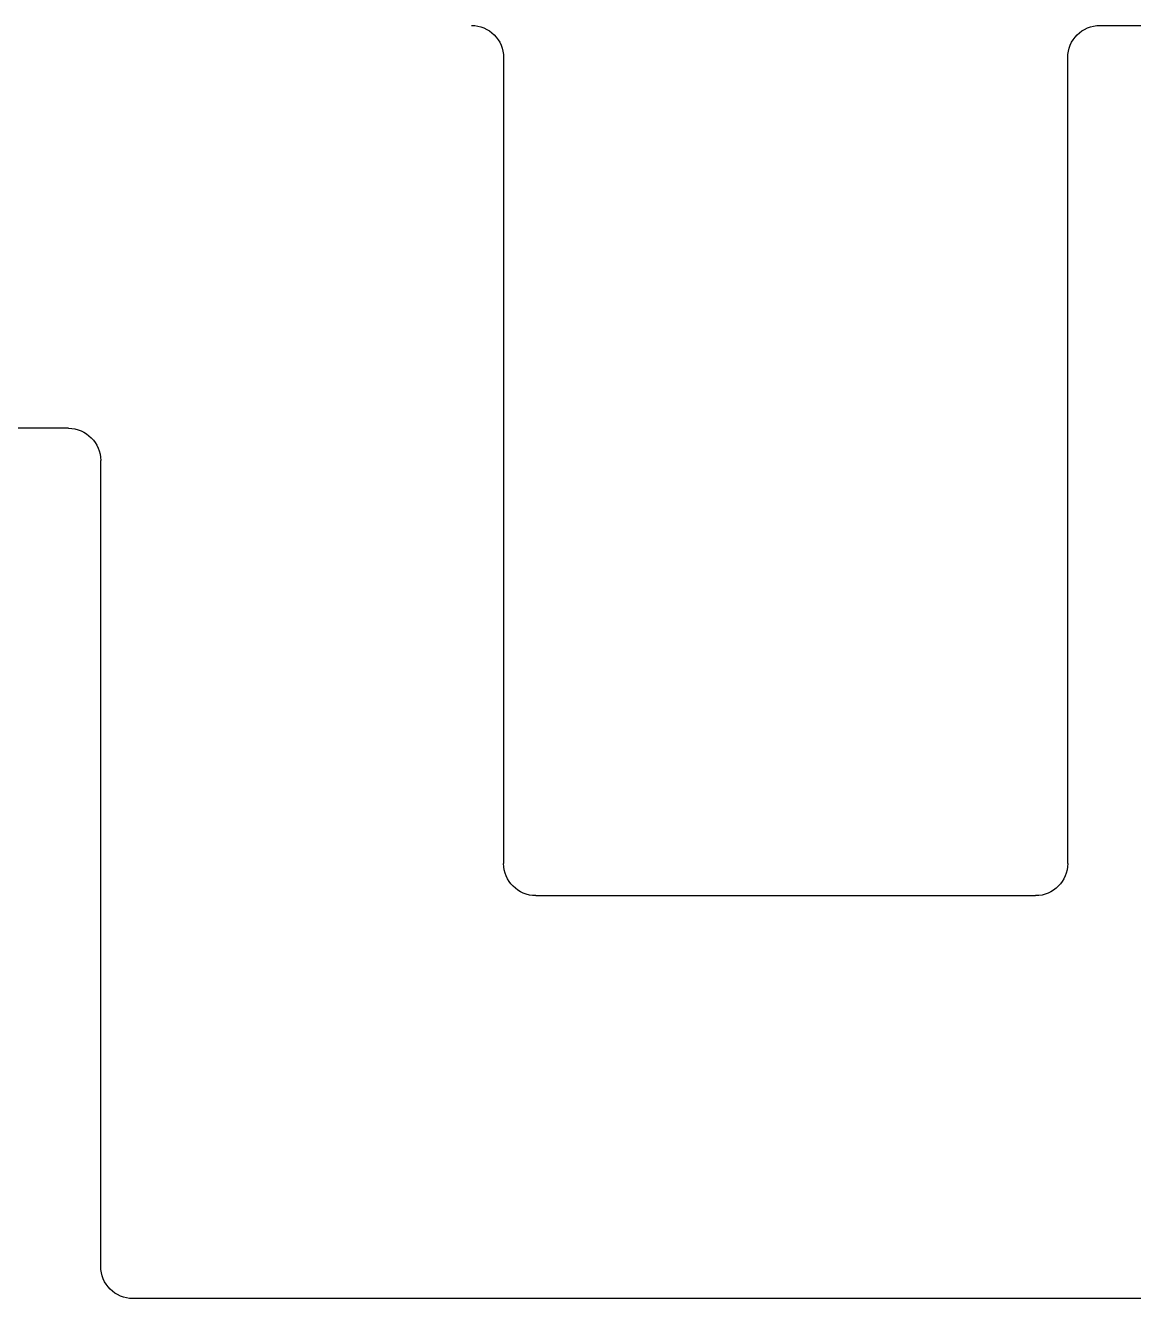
# Model space of a CAD drawing. Extents: x -82 to 113, y -82 to 93.
# Drawn here: x 26.7044 to 27.0481, y 69.3736 to 69.7686 of the extents above; entities that cross this region are included whole.
import ezdxf

# ---------------------------------------------------------------- set-up
doc = ezdxf.new("R2010")
doc.units = 0
doc.header["$MEASUREMENT"] = 0
doc.layers.get('0').update_dxf_attribs({"linetype": 'CONTINUOUS'})
doc.layers.add('VENT', color=5, linetype='CONTINUOUS')

# ---------------------------------------------------------------- blocks, each defined once
blk = doc.blocks.new('3205-2_Sash_Component')
for p, q in [((-0.1835, 3.1426), (-0.1835, 3.6126)), ((0.0765, 3.1326), (-0.1735, 3.1326)), ((0.0865, 0.01), (0.0865, 3.1226)), ((-0.2985, 3.0076), (-0.0485, 3.0076)), ((-0.0385, 2.9976), (-0.0385, 2.8426)), ((-0.0485, 2.8326), (-0.2985, 2.8326)), ((-0.3085, 2.8226), (-0.3085, 2.7876))]:
    blk.add_line(p, q)
for centre, start, end in [((-0.1735, 3.1426), 180, 270), ((0.0765, 3.1226), 0, 90), ((-0.2985, 3.0176), 180, 270), ((-0.0485, 2.9976), 0, 90), ((-0.0485, 2.8426), 270, 360), ((-0.2985, 2.8226), 90, 180)]:
    blk.add_arc(centre, 0.01, start, end)
blk = doc.blocks.new('3205_Sash_Yoke_Assembly')
at = {"xscale": -1, "rotation": 270}
blk.add_blockref('3205-2_Sash_Component', (-3.28885, -0.0765), dxfattribs=at)
blk = doc.blocks.new('3200_Meeting_Stile_Assembly')
at = {"xscale": -1}
blk.add_blockref('3205_Sash_Yoke_Assembly', (1.01488, 2.24), dxfattribs=at)

msp = doc.modelspace()

# ---------------------------------------------------------------- block references
at = {"layer": 'VENT', "xscale": -1, "rotation": 180}
msp.add_blockref('3200_Meeting_Stile_Assembly', (25.55657, 71.62363), dxfattribs=at)

doc.saveas('drawing.dxf')
